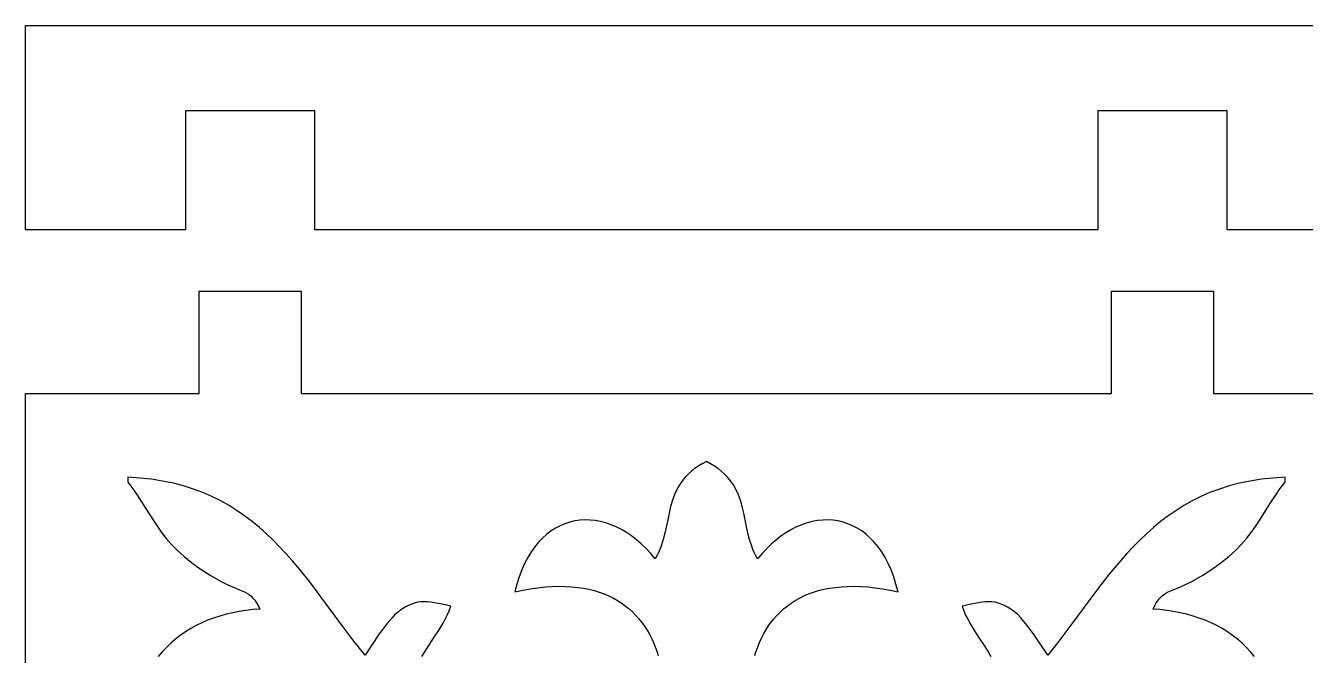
# Model space of a CAD drawing. Header units: metres. Extents: x -269 to 2726, y -36 to 1548.
# Drawn here: x 1439.3 to 1533.3, y 844.9 to 891.2 of the extents above; entities that cross this region are included whole.
import ezdxf

# ---------------------------------------------------------------- set-up
doc = ezdxf.new("R2010")
doc.units = ezdxf.units.M
doc.layers.add('Page1', color=7, linetype='CONTINUOUS')

msp = doc.modelspace()

# ---------------------------------------------------------------- linework, layer by layer
at = {"layer": 'Page1'}
for points in [[(1539.345592, 891.155881), (1539.345592, 876.155881), (1527.595592, 876.155881), (1527.595592, 884.905881), (1518.095592, 884.905881), (1518.095592, 876.155881), (1460.595592, 876.155881), (1460.595592, 884.905881), (1451.095592, 884.905881), (1451.095592, 876.155881), (1439.345592, 876.155881), (1439.345592, 891.155881), (1539.345592, 891.155881)], [(1519.095654, 864.155881), (1519.095654, 871.655905), (1526.595654, 871.655905), (1526.595654, 864.155881), (1539.345592, 864.155881), (1539.345592, 829.155881), (1439.345592, 829.155881), (1439.345592, 864.155881), (1452.095654, 864.155881), (1452.095654, 871.655905), (1459.595654, 871.655905), (1459.595654, 864.155881), (1519.095654, 864.155881)], [(1492.890381, 844.916321), (1492.994019, 845.24707), (1493.110352, 845.571411), (1493.239502, 845.888733), (1493.381836, 846.198486), (1493.537476, 846.500183), (1493.706665, 846.793274), (1493.889404, 847.077209), (1494.085938, 847.351379), (1494.296509, 847.615295), (1494.52124, 847.868408), (1494.760376, 848.110168), (1495.014038, 848.340027), (1495.282349, 848.557434), (1495.565674, 848.761841), (1495.864014, 848.952698), (1496.177612, 849.129517), (1496.506592, 849.291687), (1496.851196, 849.43866), (1497.21167, 849.569946), (1497.588135, 849.684937), (1497.980591, 849.783142), (1498.389526, 849.863953), (1498.814941, 849.92688), (1499.25708, 849.971375), (1499.715942, 849.996887), (1500.192017, 850.002808), (1500.685181, 849.988647), (1501.195923, 849.953918), (1501.724121, 849.897949), (1502.270142, 849.820251), (1502.833984, 849.720337), (1503.416016, 849.597534), (1503.416016, 849.597534), (1503.268188, 850.169006), (1503.098389, 850.706848), (1502.907593, 851.211304), (1502.696899, 851.682495), (1502.467529, 852.120544), (1502.220337, 852.525635), (1501.956665, 852.897949), (1501.677368, 853.237671), (1501.383545, 853.544861), (1501.076416, 853.819824), (1500.756836, 854.062561), (1500.426147, 854.273315), (1500.085205, 854.452271), (1499.735229, 854.599548), (1499.377197, 854.715271), (1499.012207, 854.799683), (1498.641357, 854.852905), (1498.265747, 854.875061), (1497.886475, 854.866333), (1497.504395, 854.826965), (1497.120972, 854.756958), (1496.736938, 854.656616), (1496.353394, 854.526001), (1495.97168, 854.365295), (1495.592651, 854.174683), (1495.217407, 853.954346), (1494.847168, 853.704407), (1494.482788, 853.424988), (1494.125488, 853.116333), (1493.776245, 852.778503), (1493.436279, 852.411804), (1493.106567, 852.016235), (1493.106567, 852.016235), (1492.97876, 852.244812), (1492.864624, 852.476563), (1492.762939, 852.710999), (1492.672363, 852.947815), (1492.519287, 853.427246), (1492.394775, 853.91217), (1492.19043, 854.887329), (1492.0896, 855.372131), (1491.97583, 855.851318), (1491.838623, 856.322266), (1491.66748, 856.782166), (1491.565918, 857.007141), (1491.452026, 857.228271), (1491.324463, 857.445313), (1491.182007, 857.657898), (1491.023071, 857.865601), (1490.84668, 858.068176), (1490.651367, 858.265198), (1490.435791, 858.456421), (1490.19873, 858.641418), (1489.938965, 858.819946), (1489.655029, 858.991516), (1489.345581, 859.155884), (1489.345581, 859.155884), (1489.036255, 858.991516), (1488.752197, 858.819946), (1488.492432, 858.641418), (1488.255371, 858.456421), (1488.039795, 858.265198), (1487.844482, 858.068176), (1487.668091, 857.865601), (1487.509277, 857.657898), (1487.366699, 857.445313), (1487.239136, 857.228271), (1487.125244, 857.007141), (1487.023682, 856.782166), (1486.852539, 856.322266), (1486.715332, 855.851318), (1486.601563, 855.372131), (1486.500732, 854.887329), (1486.296387, 853.91217), (1486.171997, 853.427246), (1486.018799, 852.947815), (1485.928223, 852.710999), (1485.826538, 852.476563), (1485.712402, 852.244812), (1485.584595, 852.016235), (1485.584595, 852.016235), (1485.254883, 852.411804), (1484.914917, 852.778503), (1484.565796, 853.116333), (1484.208374, 853.424988), (1483.844116, 853.704407), (1483.473755, 853.954346), (1483.098511, 854.174683), (1482.719482, 854.365295), (1482.337769, 854.526001), (1481.954346, 854.656616), (1481.570313, 854.756958), (1481.186768, 854.826965), (1480.80481, 854.866333), (1480.425415, 854.875061), (1480.049805, 854.852905), (1479.678955, 854.799683), (1479.313965, 854.715271), (1478.955933, 854.599548), (1478.605957, 854.452271), (1478.265015, 854.273315), (1477.934326, 854.062561), (1477.614746, 853.819824), (1477.307617, 853.544861), (1477.013794, 853.237671), (1476.734497, 852.897949), (1476.470825, 852.525635), (1476.223633, 852.120544), (1475.994263, 851.682495), (1475.783569, 851.211304), (1475.592773, 850.706848), (1475.422974, 850.169006), (1475.275146, 849.597534), (1475.275146, 849.597534), (1475.857178, 849.720337), (1476.421143, 849.820251), (1476.967041, 849.897949), (1477.495361, 849.953918), (1478.005981, 849.988647), (1478.499146, 850.002808), (1478.97522, 849.996887), (1479.434204, 849.971375), (1479.876221, 849.92688), (1480.301636, 849.863953), (1480.710571, 849.783142), (1481.103149, 849.684937), (1481.479492, 849.569946), (1481.839966, 849.43866), (1482.18457, 849.291687), (1482.513672, 849.129517), (1482.827271, 848.952698), (1483.12561, 848.761841), (1483.408813, 848.557434), (1483.677246, 848.340027), (1483.930786, 848.110168), (1484.169922, 847.868408), (1484.394653, 847.615295), (1484.605225, 847.351379), (1484.80188, 847.077209), (1484.984619, 846.793274), (1485.153687, 846.500183), (1485.309326, 846.198486), (1485.45166, 845.888733), (1485.580933, 845.571411), (1485.697144, 845.24707), (1485.800781, 844.916321)], [(1468.450317, 844.843506), (1468.613647, 845.123901), (1468.957153, 845.666565), (1469.31189, 846.198364), (1469.664185, 846.735352), (1470.000488, 847.293762), (1470.158447, 847.585938), (1470.307129, 847.889587), (1470.44519, 848.206543), (1470.570557, 848.539001), (1470.570557, 848.539001), (1469.928345, 848.68866), (1469.36084, 848.800842), (1469.099243, 848.838684), (1468.849121, 848.862), (1468.608276, 848.869202), (1468.374146, 848.858521), (1468.144531, 848.828247), (1467.916992, 848.776733), (1467.689209, 848.702271), (1467.458618, 848.603088), (1467.223022, 848.4776), (1466.980103, 848.323975), (1466.727295, 848.140625), (1466.462402, 847.925781), (1466.462402, 847.925781), (1466.261841, 847.697754), (1465.905518, 847.262146), (1465.323975, 846.518677), (1465.323975, 846.518677), (1464.281128, 844.937805), (1464.281128, 844.937805), (1463.454712, 845.982422), (1462.64563, 847.056091), (1461.03418, 849.239563), (1460.209473, 850.323914), (1459.787354, 850.858643), (1459.357056, 851.386353), (1458.916992, 851.905334), (1458.46582, 852.414124), (1458.002197, 852.911011), (1457.524658, 853.39447), (1457.031738, 853.862915), (1456.522095, 854.314697), (1455.994263, 854.748291), (1455.447021, 855.162048), (1454.878784, 855.554443), (1454.288208, 855.923767), (1453.673828, 856.268555), (1453.034424, 856.587097), (1452.368408, 856.87793), (1451.674561, 857.139343), (1450.951294, 857.369812), (1450.197266, 857.567749), (1449.411011, 857.731506), (1448.591309, 857.859558), (1447.736694, 857.950256), (1446.845581, 858.002014), (1446.845581, 858.002014), (1446.845581, 857.64856), (1446.845581, 857.64856), (1447.221191, 857.157043), (1447.559326, 856.677185), (1447.869507, 856.20752), (1448.161255, 855.746582), (1448.727905, 854.844971), (1449.021851, 854.401306), (1449.335571, 853.96051), (1449.678711, 853.521057), (1450.060669, 853.081421), (1450.491211, 852.640198), (1450.979736, 852.195923), (1451.535889, 851.747009), (1452.169067, 851.292114), (1452.889038, 850.829651), (1453.7052, 850.358215), (1453.7052, 850.358215), (1453.962769, 850.223511), (1454.207275, 850.107117), (1454.659302, 849.91449), (1455.065186, 849.750793), (1455.428711, 849.586731), (1455.595947, 849.4953), (1455.754028, 849.3927), (1455.903442, 849.275208), (1456.0448, 849.139221), (1456.178467, 848.981018), (1456.305054, 848.796936), (1456.424927, 848.583252), (1456.538574, 848.336243), (1456.538574, 848.336243), (1456.027954, 848.296326), (1455.525513, 848.238037), (1455.03186, 848.161499), (1454.547485, 848.066711), (1454.073242, 847.953735), (1453.609375, 847.822571), (1453.156738, 847.673401), (1452.715942, 847.506104), (1452.287476, 847.320801), (1451.871826, 847.117554), (1451.469849, 846.896423), (1451.082031, 846.657349), (1450.708862, 846.400452), (1450.351074, 846.125793), (1450.009277, 845.833374), (1449.68396, 845.523315), (1449.375854, 845.195496), (1449.085449, 844.850159)], [(1529.605835, 844.850159), (1529.315308, 845.195496), (1529.007202, 845.523315), (1528.681885, 845.833374), (1528.340088, 846.125793), (1527.9823, 846.400452), (1527.609131, 846.657349), (1527.221313, 846.896423), (1526.819336, 847.117554), (1526.403809, 847.320801), (1525.97522, 847.506104), (1525.534424, 847.673401), (1525.081787, 847.822571), (1524.618042, 847.953735), (1524.143677, 848.066711), (1523.659302, 848.161499), (1523.165649, 848.238037), (1522.663208, 848.296326), (1522.152588, 848.336243), (1522.152588, 848.336243), (1522.266235, 848.583252), (1522.38623, 848.796936), (1522.512695, 848.981018), (1522.646484, 849.139221), (1522.78772, 849.275208), (1522.937256, 849.3927), (1523.095215, 849.4953), (1523.262451, 849.586731), (1523.625977, 849.750793), (1524.03186, 849.91449), (1524.483887, 850.107117), (1524.728516, 850.223511), (1524.986084, 850.358215), (1524.986084, 850.358215), (1525.802246, 850.829651), (1526.522095, 851.292114), (1527.155396, 851.747009), (1527.711426, 852.195923), (1528.199951, 852.640198), (1528.630493, 853.081421), (1529.012573, 853.521057), (1529.355591, 853.96051), (1529.669312, 854.401306), (1529.963257, 854.844971), (1530.529907, 855.746582), (1530.821655, 856.20752), (1531.131836, 856.677185), (1531.469971, 857.157043), (1531.845581, 857.64856), (1531.845581, 857.64856), (1531.845581, 858.002014), (1531.845581, 858.002014), (1530.95459, 857.950256), (1530.099854, 857.859558), (1529.280151, 857.731506), (1528.493896, 857.567749), (1527.73999, 857.369812), (1527.016602, 857.139343), (1526.322754, 856.87793), (1525.656738, 856.587097), (1525.017334, 856.268555), (1524.402954, 855.923767), (1523.8125, 855.554443), (1523.244263, 855.162048), (1522.696899, 854.748291), (1522.169189, 854.314697), (1521.659546, 853.862915), (1521.166626, 853.39447), (1520.688965, 852.911011), (1520.225342, 852.414124), (1519.77417, 851.905334), (1519.334106, 851.386353), (1518.903809, 850.858643), (1518.481812, 850.323914), (1517.656982, 849.239563), (1516.045654, 847.056091), (1515.23645, 845.982422), (1514.410034, 844.937805), (1514.410034, 844.937805), (1513.367188, 846.518677), (1513.367188, 846.518677), (1512.785645, 847.262146), (1512.429321, 847.697754), (1512.228882, 847.925781), (1512.228882, 847.925781), (1511.963867, 848.140625), (1511.71106, 848.323975), (1511.46814, 848.4776), (1511.232544, 848.603088), (1511.002075, 848.702271), (1510.77417, 848.776733), (1510.546631, 848.828247), (1510.317017, 848.858521), (1510.083008, 848.869202), (1509.842041, 848.862), (1509.592041, 848.838684), (1509.330322, 848.800842), (1508.762817, 848.68866), (1508.120605, 848.539001), (1508.120605, 848.539001), (1508.246094, 848.206543), (1508.384033, 847.889587), (1508.532837, 847.585938), (1508.690674, 847.293762), (1509.026978, 846.735352), (1509.379272, 846.198364), (1509.734009, 845.666565), (1510.077515, 845.123901), (1510.240845, 844.843506)]]:
    msp.add_lwpolyline(points, dxfattribs=at)

doc.saveas('drawing.dxf')
